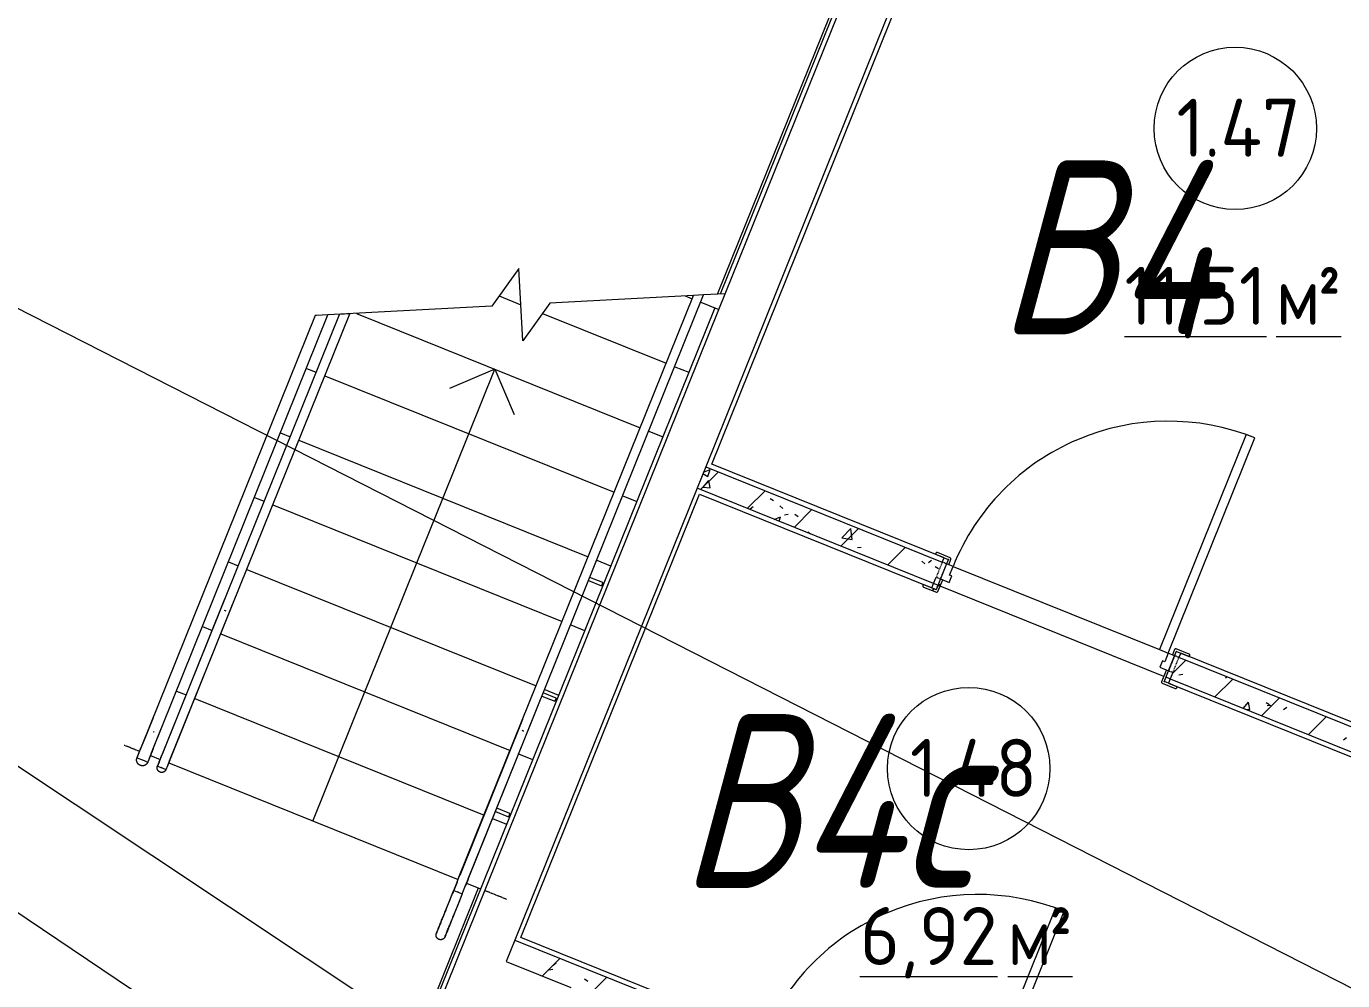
# Model space of a CAD drawing. Header units: millimetres. Extents: x -584918 to 2941280, y 3000189 to 4229862.
# Drawn here: x 190182 to 195858, y 3668807 to 3672921 of the extents above; entities that cross this region are included whole.
import ezdxf

# ---------------------------------------------------------------- set-up
doc = ezdxf.new("R2010")
doc.units = ezdxf.units.MM
doc.linetypes.add('ASVP_Невидимые', pattern=[5, 3, -2])
doc.linetypes.add('ASVP_Штриховая_ш3 п1_5', pattern=[4.5, 3, -1.5])
for name, color, linetype, lineweight in [('Двери', 7, 'Continuous', 0), ('Лестницы', 7, 'Continuous', 0), ('Линии разделители', 7, 'ASVP_Штриховая_ш3 п1_5', 0), ('Марки помещений', 7, 'Continuous', 0), ('Обобщенные модели', 7, 'Continuous', 0), ('Ограждение', 7, 'Continuous', 0), ('Перекрытие', 7, 'Continuous', 0), ('Стены внутренние', 7, 'Continuous', 0), ('Стены несущие', 7, 'Continuous', 0), ('Стены отделка', 7, 'Continuous', 0), ('Стрелки вверх', 7, 'Continuous', 0), ('экспертиза ДУ', 1, 'Continuous', 0), ('экспертиза ДУ категории', 1, 'Continuous', 0), ('экспертиза ДУ пояснения', 6, 'Continuous', 0)]:
    doc.layers.add(name, color=color, linetype=linetype, lineweight=lineweight)
doc.styles.add('GOST Common_2', font='', dxfattribs={"height": 500})
doc.styles.add('GOST Common_3', font='', dxfattribs={"width": 0.9, "height": 500})
doc.styles.add('mytext', font='isocpeur.ttf', dxfattribs={"width": 0.8, "oblique": 14.999978})
doc.styles.get('GOST Common_2').set_extended_font_data('GOST Common')
doc.styles.get('GOST Common_3').set_extended_font_data('GOST Common')
pattern_1 = [(45, (192051.36, 3643581.32), (-141.4214, 141.4214), [])]
pattern_2 = [(50, (192051.36, 3643581.32), (364.368, -31.8783), [38.1, -419.1]), (355, (192051.36, 3643581.3), (-70.486, 382.1133), [30.48, -335.28]), (100.451, (192081.73, 3643578.66), (293.885, 350.2334), [32.38, -356.18]), (46.184, (192051.36, 3643682.9), (542.1585, -84.086), [57.15, -628.65]), (96.636, (192096.54, 3643675.9), (474.805, 494.855), [48.57, -534.27]), (351.184, (192051.36, 3643682.9), (474.81, 494.85), [45.72, -502.92]), (21, (192102.16, 3643657.52), (303.2285, -204.5305), [38.1, -419.1]), (326, (192102.16, 3643657.5), (123.604, 368.376), [30.48, -335.28]), (71.451, (192127.43, 3643640.47), (426.834, 163.8427), [32.38, -356.18]), (37.5, (192051.36, 3643581.32), (6.17665, 169.11015), [16.764, -314.452, 16.764, -323.596, -336.55]), (37.5, (192051.36, 3643581.32), (6.17665, 169.11015), [-671.576, 16.764, -319.786]), (7.5, (192051.36, 3643581.32), (133.6389, 200.3615), [16.764, -177.292, 16.764, -306.832, -128.27]), (7.5, (192051.36, 3643581.32), (133.6389, 200.3615), [-517.652, 16.764, -111.506]), (327.5, (191938.08, 3643581.32), (271.1818, -11.45836), [16.764, -110.236, 16.764, -379.476, -525.78]), (327.5, (191938.08, 3643581.32), (271.1818, -11.45836), [-523.24, 16.764, -509.016]), (317.5, (191887.28, 3643581.32), (296.2585, 50.8528), [16.764, -148.336, 16.764, -246.38, -373.38]), (317.5, (191887.28, 3643581.32), (296.2585, 50.8528), [-428.244, 16.764, -356.616])]

# ---------------------------------------------------------------- blocks, each defined once
blk = doc.blocks.new('ASVP_ДверьДеревянная_1 полотно - Входная_внутр_ 1000х2000h_полотно_ Г Л _950 в свету_-7521736-АР Этаж 01')
at = {"layer": 'Двери', "lineweight": 18}
for p, q in [((500, 1050), (460, 1050)), ((460, 1050), (460, 50)), ((500, 50), (500, 1050)), ((-500, 50), (-530, 50)), ((-530, 50), (-530, -20)), ((-500, 10), (-500, 50)), ((-490, 10), (-500, 10)), ((-490, -20), (-490, 10)), ((460, 50), (500, 50)), ((500, 10), (490, 10)), ((490, 10), (490, -20)), ((530, 50), (500, 50)), ((500, 50), (500, 10)), ((530, -20), (530, 50)), ((-530, -20), (-490, -20)), ((490, -20), (530, -20))]:
    blk.add_line(p, q, dxfattribs=at)
at = {"layer": 'Двери', "linetype": 'ASVP_Невидимые', "lineweight": 18}
for p, q in [((-530, 50), (-550, 50)), ((-550, 50), (-550, -20)), ((-530, -20), (-530, 50)), ((550, 50), (530, 50)), ((530, 50), (530, -20)), ((550, -20), (550, 50)), ((-550, -20), (-530, -20)), ((530, -20), (550, -20))]:
    blk.add_line(p, q, dxfattribs=at)
at = {"layer": 'Двери'}
blk.add_arc((500, 50), 1000, 90, 180, dxfattribs=at)
blk = doc.blocks.new('ASVP_НАЛИЧНИК МДФ_Двери - Наличник дверной МДФ-V13-АР Этаж 01')
at = {"layer": 'Обобщенные модели'}
h = blk.add_hatch(dxfattribs=at)
h.set_pattern_fill('FP_9', color=256, style=0, pattern_type=2)
h.set_pattern_definition([(238.819, (7622.62, -25279.885), (847.5705, 1239.66265), [208.25, -1874.25]), (228.514, (7901.11, -25302.37), (-230.6308, -541.9905), [465.661, -465.661]), (220.384, (7978.95, -25495.53), (-616.941, -697.6711), [263.418, -1053.671])])
h.paths.add_polyline_path([(585, -10), (588.5, -8.5), (590, -5), (590, 0), (530, -1), (529.9, 50), (520, 50), (520, -5), (521.5, -8.5), (525, -10), (562.1, -10)])
h.paths.add_polyline_path([(-525, -10), (-521.5, -8.5), (-520, -5), (-520, 50), (-530, 50), (-531, 0), (-590, 0), (-590, -5), (-588.5, -8.5), (-585, -10), (-526.4, -10)])
for p, q in [((-531, 0), (-590, 0)), ((-590, 0), (-590, -5)), ((-530, 50), (-530, -1)), ((-520, -5), (-520, 50)), ((520, 50), (520, -5)), ((530, -1), (530, 50)), ((-585, -10), (-525, -10)), ((-531, -1), (-531, 0)), ((-530, -1), (-531, -1)), ((525, -10), (585, -10)), ((531, -1), (530, -1)), ((590, 0), (531, 0)), ((531, 0), (531, -1)), ((590, -5), (590, 0))]:
    blk.add_line(p, q, dxfattribs=at)
for centre, start, end in [((-585, -5), 180, 270), ((-525, -5), 270, 360), ((525, -5), 180, 270), ((585, -5), 270, 360)]:
    blk.add_arc(centre, 5, start, end, dxfattribs=at)
blk = doc.blocks.new('ASVP_НАЛИЧНИК МДФ_Двери - Наличник дверной МДФ-V14-АР Этаж 01')
at = {"layer": 'Обобщенные модели'}
for p, q in [((-531, 0), (-590, 0)), ((-590, 0), (-590, -5)), ((-531, -1), (-531, 0)), ((-530, 20), (-530, -1)), ((-520, -5), (-520, 20)), ((520, 20), (520, -5)), ((530, -1), (530, 20)), ((590, 0), (531, 0)), ((531, 0), (531, -1)), ((590, -5), (590, 0)), ((-585, -10), (-525, -10)), ((-530, -1), (-531, -1)), ((525, -10), (585, -10)), ((531, -1), (530, -1))]:
    blk.add_line(p, q, dxfattribs=at)
for centre, start, end in [((-585, -5), 180, 270), ((-525, -5), 270, 360), ((525, -5), 180, 270), ((585, -5), 270, 360)]:
    blk.add_arc(centre, 5, start, end, dxfattribs=at)
blk = doc.blocks.new('ASVP_ДверьАлюминиеваяВитражная_1 полотно - Остекленная Внутреняя-6588625-АР Этаж 01')
at = {"layer": 'Двери', "lineweight": 18}
for p, q in [((465, 962.5), (415, 962.5)), ((415, 962.5), (415, 32.5)), ((465, 32.5), (465, 962.5)), ((-465, 32.5), (-525, 32.5)), ((-525, 32.5), (-525, -32.5)), ((-465, -17.5), (-465, 32.5)), ((415, 32.5), (465, 32.5)), ((525, 32.5), (465, 32.5)), ((465, 32.5), (465, -17.5)), ((525, -32.5), (525, 32.5)), ((-525, -32.5), (-455, -32.5)), ((-455, -17.5), (-465, -17.5)), ((-455, -32.5), (-455, -17.5)), ((465, -17.5), (455, -17.5)), ((455, -17.5), (455, -32.5)), ((455, -32.5), (525, -32.5))]:
    blk.add_line(p, q, dxfattribs=at)
at = {"layer": 'Двери'}
blk.add_arc((465, 32.5), 930, 90, 180, dxfattribs=at)
blk = doc.blocks.new('Тип перил - Перила_Внутренний_-6241588-АР Этаж 01')
at = {"layer": 'Ограждение'}
for p, q in [((270.6, 26352.1), (-0.5, 25679.4)), ((36.6, 25664.5), (307.7, 26337.1)), ((-12.2, 25650.4), (-26.4, 25614.9)), ((-5.7, 25606.6), (-10, 25608.3)), ((10.7, 25600), (24.9, 25635.4))]:
    blk.add_line(p, q, dxfattribs=at)
at = {"layer": 'Ограждение', "flags": 128}
for points in [[(269.2, 26305.4), (272.5, 26303.1), (276.4, 26302.4)], [(-12.2, 25650.4), (-11.1, 25653), (-10.1, 25655.6), (-9, 25658.1), (-8, 25660.7), (-7, 25663.3), (-5.9, 25665.8), (-4.9, 25668.3), (-3.9, 25670.8), (-2.9, 25673.2), (-2, 25675.7), (-1, 25678), (-0.5, 25679.4)], [(36.6, 25664.5), (35.7, 25662.1), (34.7, 25659.7), (33.8, 25657.3), (32.8, 25654.8), (31.8, 25652.3), (30.7, 25649.8), (29.7, 25647.3), (28.7, 25644.7), (27.7, 25642.1), (26.6, 25639.6), (25.6, 25637), (24.9, 25635.4)]]:
    blk.add_lwpolyline(points, dxfattribs=at)
blk = doc.blocks.new('Тип перил - Дуга D40_расстояние между поручнями 400-6859487-АР Этаж 01')
at = {"layer": 'Ограждение'}
for p, q in [((0, 0), (0, 2.3)), ((0, -2.3), (0, 0))]:
    blk.add_line(p, q, dxfattribs=at)
at = {"layer": 'Ограждение', "flags": 128}
for points in [[(0, 20), (8, 20), (16, 20), (23.9, 20), (31.9, 20), (39.7, 20), (47.5, 20), (55.3, 20), (62.9, 20), (70.5, 20), (77.9, 20), (85.2, 20), (92.4, 20), (99.4, 20), (106.2, 20), (112.9, 20), (119.4, 20), (125.8, 20), (131.9, 20), (137.8, 20), (143.5, 20), (148.9, 20), (154.1, 20), (159.1, 20), (163.8, 20), (168.3, 20), (172.5, 20), (176.4, 20), (180, 20), (183.4, 20), (186.4, 20), (189.2, 20), (191.6, 20), (193.7, 20), (195.6, 20), (197.1, 20), (198.3, 20), (199.2, 20), (199.7, 20), (200, 20), (200, 20)], [(200, 20), (199.8, 20), (199.4, 20), (198.6, 20), (197.4, 20), (196, 20), (194.3, 20), (192.2, 20), (189.8, 20), (187.2, 20), (184.2, 20), (181, 20), (177.4, 20), (173.6, 20), (169.5, 20), (165.1, 20), (160.4, 20), (155.5, 20), (150.4, 20), (145, 20), (139.3, 20), (133.5, 20), (127.4, 20), (121.2, 20), (114.7, 20), (108.1, 20), (101.2, 20), (94.3, 20), (87.1, 20), (79.9, 20), (72.5, 20), (65, 20), (57.3, 20), (49.6, 20), (41.8, 20), (34, 20), (26.1, 20), (18.1, 20), (10.2, 20), (2.2, 20), (0, 20)], [(200, 20), (200.8, 20), (201.6, 19.9), (202.4, 19.9), (203.2, 19.7), (204, 19.6), (204.8, 19.4), (205.5, 19.2), (206.3, 19), (207, 18.7), (207.8, 18.4), (208.5, 18.1), (209.2, 17.7), (209.9, 17.4), (210.6, 16.9), (211.3, 16.5), (211.9, 16), (212.6, 15.6), (213.2, 15), (213.8, 14.5), (214.3, 13.9), (214.9, 13.3), (215.4, 12.7), (215.9, 12.1), (216.4, 11.5), (216.8, 10.8), (217.2, 10.1), (217.6, 9.4), (218, 8.7), (218.3, 8), (218.6, 7.2), (218.9, 6.5), (219.2, 5.7), (219.4, 5), (219.6, 4.2), (219.7, 3.4), (219.8, 2.6), (219.9, 1.8), (220, 1), (220, 0.2), (220, 0)], [(0, -20), (8, -20), (16, -20), (23.9, -20), (31.9, -20), (39.7, -20), (47.5, -20), (55.3, -20), (62.9, -20), (70.5, -20), (77.9, -20), (85.2, -20), (92.4, -20), (99.4, -20), (106.2, -20), (112.9, -20), (119.4, -20), (125.8, -20), (131.9, -20), (137.8, -20), (143.5, -20), (148.9, -20), (154.1, -20), (159.1, -20), (163.8, -20), (168.3, -20), (172.5, -20), (176.4, -20), (180, -20), (183.4, -20), (186.4, -20), (189.2, -20), (191.6, -20), (193.7, -20), (195.6, -20), (197.1, -20), (198.3, -20), (199.2, -20), (199.7, -20), (200, -20), (200, -20)], [(200, -20), (199.8, -20), (199.4, -20), (198.6, -20), (197.4, -20), (196, -20), (194.3, -20), (192.2, -20), (189.8, -20), (187.2, -20), (184.2, -20), (181, -20), (177.4, -20), (173.6, -20), (169.5, -20), (165.1, -20), (160.4, -20), (155.5, -20), (150.4, -20), (145, -20), (139.3, -20), (133.5, -20), (127.4, -20), (121.2, -20), (114.7, -20), (108.1, -20), (101.2, -20), (94.3, -20), (87.1, -20), (79.9, -20), (72.5, -20), (65, -20), (57.3, -20), (49.6, -20), (41.8, -20), (34, -20), (26.1, -20), (18.1, -20), (10.2, -20), (2.2, -20), (0, -20)], [(220, 0), (220, -0.8), (219.9, -1.6), (219.9, -2.4), (219.7, -3.2), (219.6, -4), (219.4, -4.8), (219.2, -5.5), (219, -6.3), (218.7, -7), (218.4, -7.8), (218.1, -8.5), (217.7, -9.2), (217.4, -9.9), (216.9, -10.6), (216.5, -11.3), (216, -11.9), (215.6, -12.6), (215, -13.2), (214.5, -13.8), (213.9, -14.3), (213.3, -14.9), (212.7, -15.4), (212.1, -15.9), (211.5, -16.4), (210.8, -16.8), (210.1, -17.2), (209.4, -17.6), (208.7, -18), (208, -18.3), (207.2, -18.6), (206.5, -18.9), (205.7, -19.2), (205, -19.4), (204.2, -19.6), (203.4, -19.7), (202.6, -19.8), (201.8, -19.9), (201, -20), (200.2, -20), (200, -20)]]:
    blk.add_lwpolyline(points, dxfattribs=at)
blk = doc.blocks.new('Тип перил - Перила_Внутренний_-V25-АР Этаж 01')
at = {"layer": 'Ограждение'}
for p, q in [((-3.8, 25671.1), (1007, 28179.3)), ((33.3, 25656.2), (1051, 28181.7)), ((1051, 28181.7), (1007, 28179.3)), ((-12.2, 25650.4), (-3.8, 25671.1)), ((24.9, 25635.4), (33.3, 25656.2)), ((-26.4, 25614.9), (-12.2, 25650.4)), ((-26.4, 25614.9), (10.7, 25600)), ((10.7, 25600), (24.9, 25635.4))]:
    blk.add_line(p, q, dxfattribs=at)
blk = doc.blocks.new('ADSK_Ограждение_Опоры_Г_образная - D15 высота60 консоль80-V5-АР Этаж 01')
at = {"layer": 'Ограждение'}
for p, q in [((-7.5, 80), (-7.5, 20)), ((-7.5, 80), (0, 80)), ((0, 80), (7.5, 80)), ((7.5, 20), (7.5, 80))]:
    blk.add_line(p, q, dxfattribs=at)
blk = doc.blocks.new('Тип верхнего поручня - Верхний поручень_Внутренний_-6860136-АР Этаж 01')
at = {"layer": 'Ограждение'}
for p, q in [((-1322.2, 26359.1), (-1368.4, 26244.5)), ((-1322, 26225.8), (-1275.8, 26340.4)), ((-1389.3, 26192.6), (-1391.9, 26186.2)), ((-1366.5, 26176), (-1370.9, 26177.8)), ((-1345.5, 26167.5), (-1342.9, 26173.9))]:
    blk.add_line(p, q, dxfattribs=at)
at = {"layer": 'Ограждение', "flags": 128}
for points in [[(-1322.4, 26299.3), (-1319.9, 26297.9), (-1317.2, 26297.2)], [(-1389.3, 26192.6), (-1387.4, 26197.3), (-1385.6, 26201.9), (-1383.7, 26206.5), (-1381.9, 26211.1), (-1380, 26215.7), (-1378.2, 26220.2), (-1376.4, 26224.7), (-1374.6, 26229.1), (-1372.8, 26233.5), (-1371.1, 26237.8), (-1369.4, 26242), (-1368.4, 26244.5)], [(-1322, 26225.8), (-1323.7, 26221.6), (-1325.4, 26217.3), (-1327.2, 26213), (-1328.9, 26208.6), (-1330.7, 26204.1), (-1332.6, 26199.6), (-1334.4, 26195.1), (-1336.2, 26190.5), (-1338.1, 26185.9), (-1339.9, 26181.3), (-1341.8, 26176.7), (-1342.9, 26173.9)]]:
    blk.add_lwpolyline(points, dxfattribs=at)
blk = doc.blocks.new('Тип верхнего поручня - D50-V65-АР Этаж 01')
at = {"layer": 'Ограждение', "flags": 128}
for points in [[(0, 25), (1, 25), (2, 24.9), (3, 24.8), (4, 24.7), (5, 24.5), (5.9, 24.3), (6.9, 24), (7.9, 23.7), (8.8, 23.4), (9.7, 23), (10.6, 22.6), (11.5, 22.2), (12.4, 21.7), (13.3, 21.2), (14.1, 20.6), (14.9, 20.1), (15.7, 19.4), (16.5, 18.8), (17.2, 18.1), (17.9, 17.4), (18.6, 16.7), (19.3, 15.9), (19.9, 15.1), (20.5, 14.3), (21, 13.5), (21.6, 12.7), (22, 11.8), (22.5, 10.9), (22.9, 10), (23.3, 9.1), (23.6, 8.1), (24, 7.2), (24.2, 6.2), (24.4, 5.2), (24.6, 4.2), (24.8, 3.3), (24.9, 2.3), (25, 1.3), (25, 0.3), (25, 0)], [(25, 0), (25, -1), (24.9, -2), (24.8, -3), (24.7, -4), (24.5, -5), (24.3, -5.9), (24, -6.9), (23.7, -7.9), (23.4, -8.8), (23, -9.7), (22.6, -10.6), (22.2, -11.5), (21.7, -12.4), (21.2, -13.3), (20.6, -14.1), (20.1, -14.9), (19.4, -15.7), (18.8, -16.5), (18.1, -17.2), (17.4, -17.9), (16.7, -18.6), (15.9, -19.3), (15.1, -19.9), (14.3, -20.5), (13.5, -21), (12.7, -21.6), (11.8, -22), (10.9, -22.5), (10, -22.9), (9.1, -23.3), (8.1, -23.6), (7.2, -24), (6.2, -24.2), (5.2, -24.4), (4.2, -24.6), (3.3, -24.8), (2.3, -24.9), (1.3, -25), (0.3, -25), (0, -25)]]:
    blk.add_lwpolyline(points, dxfattribs=at)
blk = doc.blocks.new('Тип верхнего поручня - Верхний поручень_Внутренний_-V66-АР Этаж 01')
at = {"layer": 'Ограждение'}
for p, q in [((-1372.6, 26234.1), (-622.8, 28094.6)), ((-1326.2, 26215.4), (-568.6, 28095.3)), ((-618.2, 28092.7), (-622.8, 28094.6)), ((-568.6, 28095.3), (-618.2, 28092.7)), ((-1389.3, 26192.6), (-1372.6, 26234.1)), ((-1391.9, 26186.2), (-1389.3, 26192.6)), ((-1391.9, 26186.2), (-1369.4, 26177.2)), ((-1368.7, 26176.9), (-1345.5, 26167.5)), ((-1345.5, 26167.5), (-1342.9, 26173.9)), ((-1342.9, 26173.9), (-1326.2, 26215.4))]:
    blk.add_line(p, q, dxfattribs=at)
blk = doc.blocks.new('Тип перил - Перила_Внутренний_-6860151-АР Этаж 01')
at = {"layer": 'Ограждение'}
for p, q in [((-1014, 26869.7), (-1285.1, 26197.1)), ((-1248, 26182.1), (-976.9, 26854.8)), ((-1296.8, 26168.1), (-1303.8, 26150.7)), ((-1283, 26142.4), (-1287.4, 26144.1)), ((-1266.7, 26135.8), (-1259.7, 26153.1))]:
    blk.add_line(p, q, dxfattribs=at)
at = {"layer": 'Ограждение', "flags": 128}
for points in [[(-1015.5, 26823), (-1012.2, 26820.8), (-1008.2, 26820.1)], [(-1296.8, 26168.1), (-1295.7, 26170.7), (-1294.7, 26173.2), (-1293.6, 26175.8), (-1292.6, 26178.4), (-1291.6, 26181), (-1290.5, 26183.5), (-1289.5, 26186), (-1288.5, 26188.5), (-1287.6, 26190.9), (-1286.6, 26193.3), (-1285.6, 26195.7), (-1285.1, 26197.1)], [(-1248, 26182.1), (-1248.9, 26179.8), (-1249.9, 26177.4), (-1250.9, 26175), (-1251.8, 26172.5), (-1252.8, 26170), (-1253.9, 26167.5), (-1254.9, 26165), (-1255.9, 26162.4), (-1257, 26159.8), (-1258, 26157.2), (-1259, 26154.6), (-1259.7, 26153.1)]]:
    blk.add_lwpolyline(points, dxfattribs=at)
blk = doc.blocks.new('Тип перил - D40-V67-АР Этаж 01')
at = {"layer": 'Ограждение', "flags": 128}
for points in [[(0, 20), (0.8, 20), (1.6, 19.9), (2.4, 19.9), (3.2, 19.7), (4, 19.6), (4.8, 19.4), (5.5, 19.2), (6.3, 19), (7, 18.7), (7.8, 18.4), (8.5, 18.1), (9.2, 17.7), (9.9, 17.4), (10.6, 16.9), (11.3, 16.5), (11.9, 16), (12.6, 15.6), (13.2, 15), (13.8, 14.5), (14.3, 13.9), (14.9, 13.3), (15.4, 12.7), (15.9, 12.1), (16.4, 11.5), (16.8, 10.8), (17.2, 10.1), (17.6, 9.4), (18, 8.7), (18.3, 8), (18.6, 7.2), (18.9, 6.5), (19.2, 5.7), (19.4, 5), (19.6, 4.2), (19.7, 3.4), (19.8, 2.6), (19.9, 1.8), (20, 1), (20, 0.2), (20, 0)], [(20, 0), (20, -0.8), (19.9, -1.6), (19.9, -2.4), (19.7, -3.2), (19.6, -4), (19.4, -4.8), (19.2, -5.5), (19, -6.3), (18.7, -7), (18.4, -7.8), (18.1, -8.5), (17.7, -9.2), (17.4, -9.9), (16.9, -10.6), (16.5, -11.3), (16, -11.9), (15.6, -12.6), (15, -13.2), (14.5, -13.8), (13.9, -14.3), (13.3, -14.9), (12.7, -15.4), (12.1, -15.9), (11.5, -16.4), (10.8, -16.8), (10.1, -17.2), (9.4, -17.6), (8.7, -18), (8, -18.3), (7.2, -18.6), (6.5, -18.9), (5.7, -19.2), (5, -19.4), (4.2, -19.6), (3.4, -19.7), (2.6, -19.8), (1.8, -19.9), (1, -20), (0.2, -20), (0, -20)]]:
    blk.add_lwpolyline(points, dxfattribs=at)
blk = doc.blocks.new('Тип перил - Перила_Внутренний_-V68-АР Этаж 01')
at = {"layer": 'Ограждение'}
for p, q in [((-1288.4, 26188.8), (-519, 28098)), ((-1251.3, 26173.8), (-475, 28100.3)), ((-475, 28100.3), (-519, 28098)), ((-1303.8, 26150.7), (-1296.8, 26168.1)), ((-1296.8, 26168.1), (-1288.4, 26188.8)), ((-1259.7, 26153.1), (-1251.3, 26173.8)), ((-1303.8, 26150.7), (-1266.7, 26135.8)), ((-1266.7, 26135.8), (-1259.7, 26153.1))]:
    blk.add_line(p, q, dxfattribs=at)
blk = doc.blocks.new('ASVP_Марка_Помещение_ДваЗначения - Номер Площадь-685795-АР Этаж 01')
at = {"layer": 'Марки помещений'}
blk.add_circle((0, 0), 3.5, dxfattribs=at)

msp = doc.modelspace()

# ---------------------------------------------------------------- hatches: boundary and pattern name
at = {"layer": 'Стены внутренние'}
h = msp.add_hatch(dxfattribs=at)
h.set_pattern_fill('FP_1', color=256, style=0, pattern_type=2)
h.set_pattern_definition(pattern_1)
h.paths.add_polyline_path([(196227.489, 3669658.985), (196264.867, 3669751.737), (195151.844, 3670200.268), (195114.467, 3670107.516), (196009.176, 3669746.962)])
h.paths.add_polyline_path([(194094.196, 3670518.67), (194131.574, 3670611.422), (193111.303, 3671022.576), (193073.925, 3670929.824), (193786.81, 3670642.542)])
h = msp.add_hatch(dxfattribs=at)
h.set_pattern_fill('FP_2', color=256, style=0, pattern_type=2)
h.set_pattern_definition(pattern_2)
h.paths.add_polyline_path([(196227.489, 3669658.985), (196264.867, 3669751.737), (195151.844, 3670200.268), (195114.467, 3670107.516), (196009.176, 3669746.962)])
h.paths.add_polyline_path([(194094.196, 3670518.67), (194131.574, 3670611.422), (193111.303, 3671022.576), (193073.925, 3670929.824), (193786.81, 3670642.542)])
h = msp.add_hatch(dxfattribs=at)
h.set_pattern_fill('FP_1', color=256, style=0, pattern_type=2)
h.set_pattern_definition(pattern_1)
h.paths.add_polyline_path([(195405.182, 3667618.443), (195442.559, 3667711.195), (194329.537, 3668159.727), (194292.159, 3668066.975), (195386.631, 3667625.919)])
h.paths.add_polyline_path([(193271.888, 3668478.129), (193309.266, 3668570.881), (192288.995, 3668982.035), (192251.617, 3668889.283), (193041.726, 3668570.881)])
h = msp.add_hatch(dxfattribs=at)
h.set_pattern_fill('FP_2', color=256, style=0, pattern_type=2)
h.set_pattern_definition(pattern_2)
h.paths.add_polyline_path([(195405.182, 3667618.443), (195442.559, 3667711.195), (194329.537, 3668159.727), (194292.159, 3668066.975), (195386.631, 3667625.919)])
h.paths.add_polyline_path([(193271.888, 3668478.129), (193309.266, 3668570.881), (192288.995, 3668982.035), (192251.617, 3668889.283), (193041.726, 3668570.881)])

# ---------------------------------------------------------------- linework, layer by layer
at = {"layer": 'Лестницы'}
for p, q in [((192306.288, 3671877.013), (192189.783, 3671714.33)), ((192322.923, 3671564.956), (192306.288, 3671877.013)), ((192221.436, 3671758.53), (192314.606, 3671720.984)), ((192221.436, 3671758.53), (192314.606, 3671720.984)), ((192439.428, 3671727.638), (192322.923, 3671564.956)), ((193058.33, 3671760.629), (192439.428, 3671727.638)), ((193023.46, 3671758.77), (193052.814, 3671746.941)), ((193023.46, 3671758.77), (193052.814, 3671746.941)), ((193089.914, 3671731.99), (193168.754, 3671700.219)), ((193089.914, 3671731.99), (193168.754, 3671700.219)), ((193196.056, 3671767.97), (193102.402, 3671762.978)), ((193168.754, 3671700.219), (193196.056, 3671767.97)), ((192189.783, 3671714.33), (191482.736, 3671676.641)), ((191605.752, 3671683.198), (192828.548, 3671190.429)), ((191605.752, 3671683.198), (192828.548, 3671190.429)), ((192407.775, 3671683.438), (192940.681, 3671468.685)), ((192407.775, 3671683.438), (192940.681, 3671468.685)), ((191390.063, 3671446.674), (191431.801, 3671429.854)), ((191390.063, 3671446.674), (191431.801, 3671429.854)), ((192977.782, 3671453.734), (193038.07, 3671429.439)), ((192977.782, 3671453.734), (193038.07, 3671429.439)), ((191468.902, 3671414.903), (192716.415, 3670912.174)), ((191468.902, 3671414.903), (192716.415, 3670912.174)), ((191277.93, 3671168.418), (191319.669, 3671151.598)), ((191277.93, 3671168.418), (191319.669, 3671151.598)), ((192865.649, 3671175.478), (192925.937, 3671151.183)), ((192865.649, 3671175.478), (192925.937, 3671151.183)), ((191356.769, 3671136.647), (192604.282, 3670633.918)), ((191356.769, 3671136.647), (192604.282, 3670633.918)), ((191165.797, 3670890.162), (191207.536, 3670873.343)), ((191165.797, 3670890.162), (191207.536, 3670873.343)), ((192753.516, 3670897.223), (192813.805, 3670872.927)), ((192753.516, 3670897.223), (192813.805, 3670872.927)), ((191244.636, 3670858.391), (192492.149, 3670355.662)), ((191244.636, 3670858.391), (192492.149, 3670355.662)), ((191053.664, 3670611.907), (191095.403, 3670595.087)), ((191053.664, 3670611.907), (191095.403, 3670595.087)), ((192641.383, 3670618.967), (192701.672, 3670594.672)), ((192641.383, 3670618.967), (192701.672, 3670594.672)), ((191132.504, 3670580.136), (192380.016, 3670077.407)), ((191132.504, 3670580.136), (192380.016, 3670077.407)), ((190941.532, 3670333.651), (190983.27, 3670316.831)), ((190941.532, 3670333.651), (190983.27, 3670316.831)), ((191020.371, 3670301.88), (192267.884, 3669799.151)), ((191020.371, 3670301.88), (192267.884, 3669799.151)), ((192529.25, 3670340.711), (192589.539, 3670316.416)), ((192529.25, 3670340.711), (192589.539, 3670316.416)), ((190829.399, 3670055.395), (190871.137, 3670038.576)), ((190829.399, 3670055.395), (190871.137, 3670038.576)), ((190908.238, 3670023.624), (192155.751, 3669520.895)), ((190908.238, 3670023.624), (192155.751, 3669520.895)), ((192417.117, 3670062.456), (192477.406, 3670038.16)), ((192417.117, 3670062.456), (192477.406, 3670038.16)), ((190717.266, 3669777.14), (190759.004, 3669760.32)), ((190717.266, 3669777.14), (190759.004, 3669760.32)), ((190796.105, 3669745.369), (192043.618, 3669242.64)), ((190796.105, 3669745.369), (192043.618, 3669242.64)), ((192304.984, 3669784.2), (192365.273, 3669759.905)), ((192304.984, 3669784.2), (192365.273, 3669759.905)), ((192192.851, 3669505.944), (192253.14, 3669481.649)), ((192192.851, 3669505.944), (192253.14, 3669481.649)), ((192080.719, 3669227.689), (192141.007, 3669203.393)), ((192080.719, 3669227.689), (192141.007, 3669203.393))]:
    msp.add_line(p, q, dxfattribs=at)
at = {"layer": 'Линии разделители'}
for p, q in [((190604.309, 3669822.66), (190670.89, 3669795.829)), ((192159.558, 3669195.918), (192252.31, 3669158.54))]:
    msp.add_line(p, q, dxfattribs=at)
at = {"layer": 'Перекрытие'}
for p, q in [((194177.95, 3670592.733), (195068.368, 3670233.908)), ((194112.746, 3670511.195), (194094.196, 3670518.67)), ((195086.641, 3670118.73), (194122.022, 3670507.457)), ((195114.467, 3670107.516), (195095.916, 3670114.992))]:
    msp.add_line(p, q, dxfattribs=at)
at = {"layer": 'Стены внутренние'}
for p, q in [((193163.002, 3671766.208), (194176.288, 3674280.659)), ((191133.749, 3666730.656), (192131.732, 3669207.131))]:
    msp.add_line(p, q, dxfattribs=at)
at = {"layer": 'Стены несущие'}
for p, q in [((193111.303, 3671022.576), (193073.925, 3670929.824)), ((193111.303, 3671022.576), (194131.574, 3670611.422)), ((194094.196, 3670518.67), (193073.925, 3670929.824)), ((194094.196, 3670518.67), (194105.409, 3670546.496)), ((196264.867, 3669751.737), (195151.844, 3670200.268)), ((195125.68, 3670135.342), (195114.467, 3670107.516)), ((195114.467, 3670107.516), (196227.489, 3669658.985)), ((192288.995, 3668982.035), (192251.617, 3668889.283)), ((192288.995, 3668982.035), (193309.266, 3668570.881)), ((192251.617, 3668889.283), (192529.873, 3668777.15))]:
    msp.add_line(p, q, dxfattribs=at)
at = {"layer": 'Стены отделка'}
for p, q in [((194189.301, 3674286.197), (193174.02, 3671766.796)), ((193196.056, 3671767.97), (194215.327, 3674297.272)), ((194400.831, 3674222.516), (193111.303, 3671022.576)), ((193137.329, 3671033.651), (194411.906, 3674196.49)), ((193150.203, 3671707.694), (191139.287, 3666717.643)), ((191150.362, 3666691.617), (193168.754, 3671700.219)), ((194139.049, 3670629.973), (193137.329, 3671033.651)), ((193073.925, 3670929.824), (192288.995, 3668982.035)), ((192315.021, 3668993.109), (193085, 3670903.798)), ((193085, 3670903.798), (194086.72, 3670500.12)), ((194131.574, 3670611.422), (194139.049, 3670629.973)), ((194086.72, 3670500.12), (194094.196, 3670518.67)), ((195159.32, 3670218.819), (195151.844, 3670200.268)), ((196253.792, 3669777.763), (195159.32, 3670218.819)), ((195114.467, 3670107.516), (195106.991, 3670088.966)), ((195106.991, 3670088.966), (196201.464, 3669647.91)), ((193316.741, 3668589.431), (192315.021, 3668993.109)), ((192288.995, 3668982.035), (192288.995, 3668982.035))]:
    msp.add_line(p, q, dxfattribs=at)
at = {"layer": 'Стрелки вверх'}
for p, q in [((192202.473, 3671442.728), (192007.278, 3671359.667)), ((192090.34, 3671164.473), (192202.473, 3671442.728)), ((192202.473, 3671442.728), (192285.534, 3671247.534)), ((191978.207, 3670886.217), (192090.34, 3671164.473)), ((191866.074, 3670607.961), (191978.207, 3670886.217)), ((191753.941, 3670329.706), (191866.074, 3670607.961)), ((191641.808, 3670051.45), (191753.941, 3670329.706)), ((191529.675, 3669773.194), (191641.808, 3670051.45)), ((191417.543, 3669494.939), (191529.675, 3669773.194))]:
    msp.add_line(p, q, dxfattribs=at)
at = {"layer": 'экспертиза ДУ'}
for points in [[(123417.279, 3714058.128), (203228.719, 3660286.242)], [(204276.326, 3660342.549), (123417.279, 3714058.128)]]:
    msp.add_lwpolyline(points, dxfattribs=at)
at = {"layer": 'экспертиза ДУ пояснения'}
msp.add_lwpolyline([(267264.374, 3632393.957), (189007.05, 3672285.223)], dxfattribs=at)

# ---------------------------------------------------------------- block references
at = {"layer": 'Двери'}
for name, p, rotation in [('ASVP_ДверьАлюминиеваяВитражная_1 полотно - Остекленная Внутреняя-6588625-АР Этаж 01', (196934.28, 3671350.758), 68.05130091645755), ('ASVP_ДверьДеревянная_1 полотно - Входная_внутр_ 1000х2000h_полотно_ Г Л _950 в свету_-7521736-АР Этаж 01', (194623.02, 3670359.469), 338.0513009164574), ('ASVP_ДверьДеревянная_1 полотно - Входная_внутр_ 1000х2000h_полотно_ Г Л _950 в свету_-7521736-АР Этаж 01', (193800.712, 3668318.928), 338.0513009164574)]:
    msp.add_blockref(name, p, dxfattribs=dict(at, rotation=rotation))
at = {"layer": 'Марки помещений', "xscale": 99.99999999999993, "yscale": 99.99999999999993, "zscale": 99.99999999999993}
for p in [(195394.708, 3672481.09), (194245.417, 3669721.252)]:
    msp.add_blockref('ASVP_Марка_Помещение_ДваЗначения - Номер Площадь-685795-АР Этаж 01', p, dxfattribs=at)
at = {"layer": 'Обобщенные модели'}
for name, p, rotation in [('ASVP_НАЛИЧНИК МДФ_Двери - Наличник дверной МДФ-V14-АР Этаж 01', (194649.184, 3670424.396), 158.0513009164572), ('ASVP_НАЛИЧНИК МДФ_Двери - Наличник дверной МДФ-V13-АР Этаж 01', (194596.856, 3670294.543), 338.0513009164574)]:
    msp.add_blockref(name, p, dxfattribs=dict(at, rotation=rotation))
at = {"layer": 'Ограждение'}
for name in ['Тип перил - Перила_Внутренний_-V25-АР Этаж 01', 'Тип верхнего поручня - Верхний поручень_Внутренний_-V66-АР Этаж 01', 'Тип перил - Перила_Внутренний_-V68-АР Этаж 01', 'Тип перил - Перила_Внутренний_-6860151-АР Этаж 01', 'Тип верхнего поручня - Верхний поручень_Внутренний_-6860136-АР Этаж 01', 'Тип перил - Перила_Внутренний_-6241588-АР Этаж 01']:
    msp.add_blockref(name, (192051.361, 3643581.316), dxfattribs=at)
for name, p, rotation in [('ADSK_Ограждение_Опоры_Г_образная - D15 высота60 консоль80-V5-АР Этаж 01', (192590.443, 3670546.067), 248.0513009164561), ('ADSK_Ограждение_Опоры_Г_образная - D15 высота60 консоль80-V5-АР Этаж 01', (192389.853, 3670048.308), 248.0513009164561), ('Тип верхнего поручня - D50-V65-АР Этаж 01', (190682.677, 3669758.194), 248.0513009164569), ('Тип перил - D40-V67-АР Этаж 01', (190766.154, 3669724.554), 248.0513009164569), ('ADSK_Ограждение_Опоры_Г_образная - D15 высота60 консоль80-V5-АР Этаж 01', (192189.264, 3669550.549), 248.0513009164561), ('Тип перил - Дуга D40_расстояние между поручнями 400-6859487-АР Этаж 01', (192043.479, 3669188.788), 248.0513009164557)]:
    msp.add_blockref(name, p, dxfattribs=dict(at, rotation=rotation))

# ---------------------------------------------------------------- texts
at = {"layer": 'Марки помещений', "char_height": 250, "attachment_point": 1}
for s, insert, width, style in [('1.47', (195140.9, 3672608.815), 627.72131, 'GOST Common_2'), ('\\L11,51 ', (194916.814, 3671884.285), 793.67062, 'GOST Common_2'), ('\\L\\fGOST Common|b0|i0|c238|p34|;\\W.9;\\L²', (195750.252, 3671884.285), 165.94931, 'GOST Common_3'), ('\\L\\fGOST Common|b0|i0|c204|p34|;\\W.9;\\Lм', (195571.658, 3671884.285), 216.45562, 'GOST Common_2'), ('1.48', (193991.609, 3669848.977), 627.72131, 'GOST Common_2'), ('\\L6,92 ', (193776.523, 3669124.446), 772.02506, 'GOST Common_2'), ('\\L\\fGOST Common|b0|i0|c238|p34|;\\W.9;\\L²', (194592.101, 3669124.446), 165.94931, 'GOST Common_3'), ('\\L\\fGOST Common|b0|i0|c204|p34|;\\W.9;\\Lм', (194413.507, 3669124.446), 216.45562, 'GOST Common_2')]:
    msp.add_mtext(s, dxfattribs=dict(at, insert=insert, width=width, style=style))
at = {"layer": 'экспертиза ДУ категории', "lineweight": 50, "char_height": 750, "attachment_point": 1, "style": 'mytext'}
for s, insert in [('В4', (194368.525, 3672343.232)), ('В4с', (192996.954, 3669955.977))]:
    msp.add_mtext_dynamic_manual_height_columns(s, width=2459.42723, gutter_width=17359.771, heights=[0], dxfattribs=dict(at, insert=insert))

doc.saveas('drawing.dxf')
